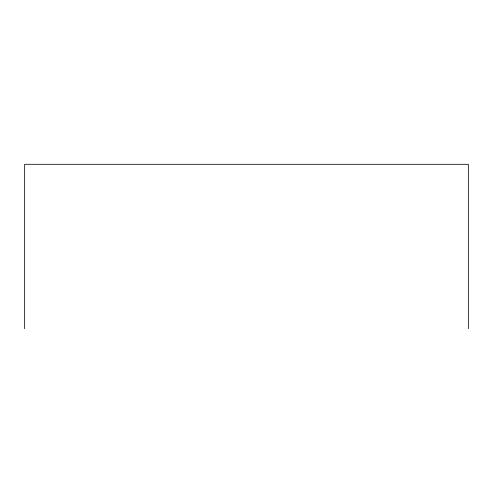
<?xml version="1.0" encoding="UTF-8"?>
<svg xmlns="http://www.w3.org/2000/svg" width="493" height="493" viewBox="0 0 493 493"><rect width="100%" height="100%" fill="white"/><g stroke="black" fill="none" stroke-linecap="round" stroke-linejoin="round"><path stroke-width="0.74" d="M468.35 328.695L468.35 164.305L24.65 164.305L24.65 328.695"/></g></svg>
